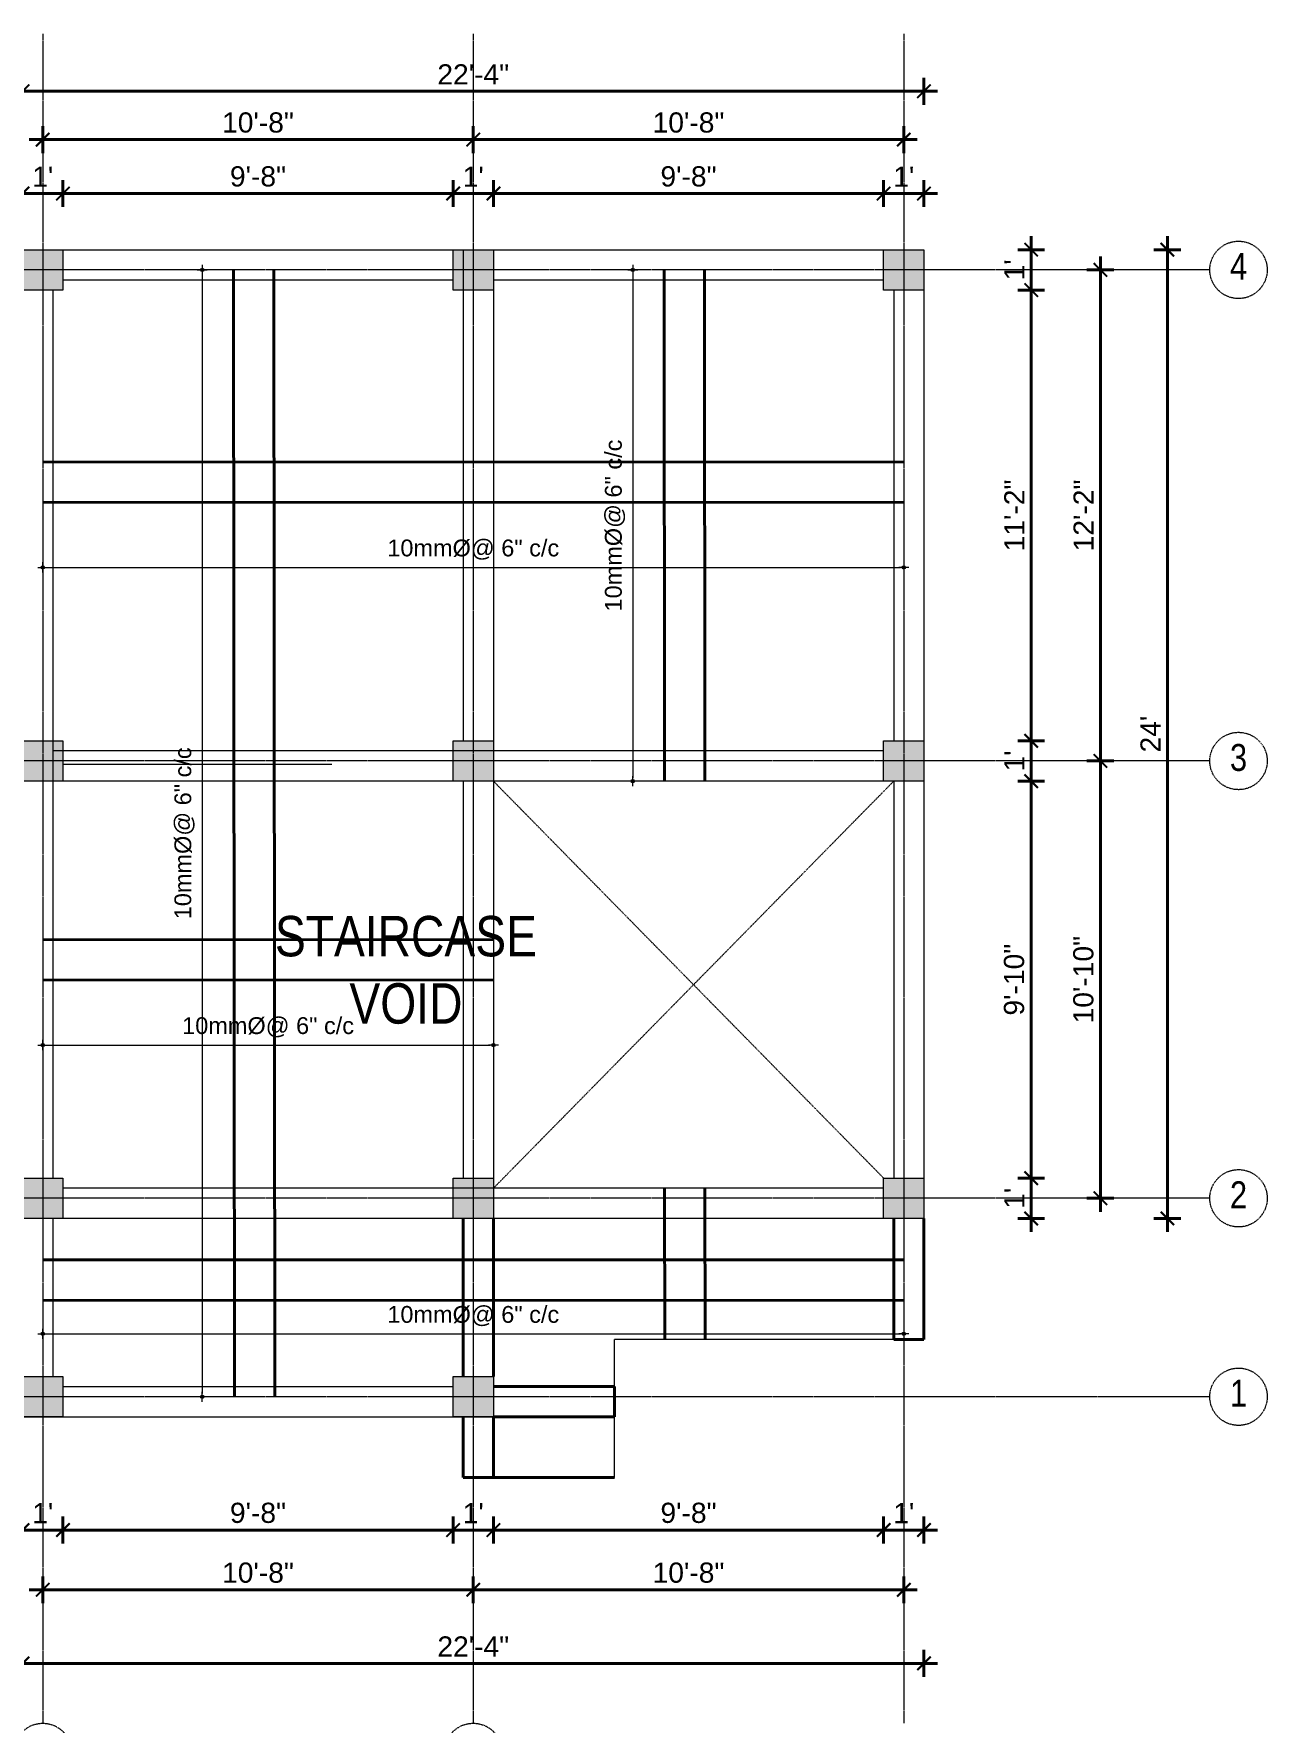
# Model space of a CAD drawing. Header units: inches. Extents: x 85856 to 287200, y -126184 to 75211.
# Drawn here: x 185931 to 186298, y -24659 to -24156 of the extents above; entities that cross this region are included whole.
import ezdxf

# ---------------------------------------------------------------- set-up
doc = ezdxf.new("R2010")
doc.units = ezdxf.units.IN
doc.header["$LTSCALE"] = 0.5
doc.header["$MEASUREMENT"] = 0
doc.header["$PDMODE"] = 66
doc.linetypes.add('CENTER', pattern=[2, 1.25, -0.25, 0.25, -0.25])
for name, color, linetype, lineweight in [('Annotate-Lite.w', 177, 'Continuous', 9), ('Annotations-Bold.w', 177, 'Continuous', 13), ('DIM_LINE', 173, 'Continuous', 20), ('hatch', 9, 'Continuous', 5), ('ST-REINFOR', 201, 'Continuous', 40), ('wall', 1, 'Continuous', 40)]:
    doc.layers.add(name, color=color, linetype=linetype, lineweight=lineweight)
doc.styles.add('ARAIL', font='ARIALN.TTF')
doc.styles.get("Standard").update_dxf_attribs({"font": 'arial.ttf'})
doc.dimstyles.new('1 by 96', dxfattribs={"dimtxt": 6, "dimasz": 4, "dimexe": 4, "dimexo": 4, "dimgap": 2, "dimtad": 1, "dimdec": 0, "dimzin": 0, "dimdsep": 46, "dimlunit": 4, "dimtxsty": 'Standard', "dimblk": 'ARCHTICK', "dimcen": 0, "dimdle": 4, "dimadec": 0, "dimazin": 0, "dimtfac": 1, "dimtdec": 0, "dimtix": 1, "dimtofl": 0, "dimtmove": 1, "dimatfit": 3, "dimldrblk": 'ARCHTICK', "dimfxl": 4, "dimfxlon": 1, "dimtolj": 1, "dimtzin": 0, "dimlwd": -1, "dimlwe": -1, "dimarcsym": 0})
doc.dimstyles.new('S8', dxfattribs={"dimtxt": 5, "dimasz": 1, "dimexe": 6, "dimexo": 18, "dimgap": 1.9375, "dimtad": 1, "dimdec": 0, "dimzin": 3, "dimdsep": 46, "dimlunit": 4, "dimtxsty": 'Standard', "dimblk": 'dot 2', "dimcen": 12, "dimse1": 1, "dimse2": 1, "dimclrd": 1, "dimclre": 1, "dimclrt": 256, "dimadec": 0, "dimazin": 0, "dimtfac": 0.75, "dimtdec": 0, "dimtix": 1, "dimtmove": 1, "dimatfit": 3, "dimldrblk": 'DOT', "dimfxl": 1, "dimtolj": 1, "dimtzin": 0, "dimlwd": 9, "dimlwe": 9, "dimarcsym": 0})

# ---------------------------------------------------------------- blocks, each defined once
blk = doc.blocks.new('_ArchTick')
at = {"color": 0, "linetype": 'ByBlock', "const_width": 0.15}
blk.add_lwpolyline([(-0.5, -0.5), (0.5, 0.5)], dxfattribs=at)
blk = doc.blocks.new('*D867')
at = {"layer": 'Defpoints', "color": 0, "transparency": 16777216}
for p in [(185940.09, -24203.86), (185928.09, -24220.56), (185940.09, -24220.56)]:
    blk.add_point(p, dxfattribs=at)
at = {"layer": 'wall', "color": 0, "transparency": 16777216}
for p, q in [((185928.09, -24207.86), (185928.09, -24199.86)), ((185940.09, -24207.86), (185940.09, -24199.86)), ((185924.09, -24203.86), (185944.09, -24203.86))]:
    blk.add_line(p, q, dxfattribs=at)
at = {"layer": 'wall', "color": 0, "transparency": 16777216, "xscale": 4, "yscale": 4, "zscale": 4, "rotation": 180}
blk.add_blockref('_ArchTick', (185928.09, -24203.86), dxfattribs=at)
at = {"layer": 'wall', "color": 0, "transparency": 16777216, "xscale": 4, "yscale": 4, "zscale": 4}
blk.add_blockref('_ArchTick', (185940.09, -24203.86), dxfattribs=at)
at = {"layer": 'wall', "color": 0, "transparency": 16777216, "insert": (185934.09, -24198.85), "char_height": 6, "attachment_point": 5}
blk.add_mtext("\\A1;1'", dxfattribs=at)
blk = doc.blocks.new('*D868')
at = {"layer": 'Defpoints', "color": 0, "transparency": 16777216}
for p in [(186056.09, -24203.86), (185940.09, -24220.56), (186056.09, -24220.56)]:
    blk.add_point(p, dxfattribs=at)
at = {"layer": 'wall', "color": 0, "transparency": 16777216}
for p, q in [((185940.09, -24207.86), (185940.09, -24199.86)), ((186056.09, -24207.86), (186056.09, -24199.86)), ((185936.09, -24203.86), (186060.09, -24203.86))]:
    blk.add_line(p, q, dxfattribs=at)
at = {"layer": 'wall', "color": 0, "transparency": 16777216, "xscale": 4, "yscale": 4, "zscale": 4, "rotation": 180}
blk.add_blockref('_ArchTick', (185940.09, -24203.86), dxfattribs=at)
at = {"layer": 'wall', "color": 0, "transparency": 16777216, "xscale": 4, "yscale": 4, "zscale": 4}
blk.add_blockref('_ArchTick', (186056.09, -24203.86), dxfattribs=at)
at = {"layer": 'wall', "color": 0, "transparency": 16777216, "insert": (185998.09, -24198.8), "char_height": 6, "attachment_point": 5}
blk.add_mtext('\\A1;9\'-8"', dxfattribs=at)
blk = doc.blocks.new('*D869')
at = {"layer": 'Defpoints', "color": 0, "transparency": 16777216}
for p in [(186068.09, -24203.86), (186056.09, -24220.56), (186068.09, -24220.56)]:
    blk.add_point(p, dxfattribs=at)
at = {"layer": 'wall', "color": 0, "transparency": 16777216}
for p, q in [((186056.09, -24207.86), (186056.09, -24199.86)), ((186068.09, -24207.86), (186068.09, -24199.86)), ((186052.09, -24203.86), (186072.09, -24203.86))]:
    blk.add_line(p, q, dxfattribs=at)
at = {"layer": 'wall', "color": 0, "transparency": 16777216, "xscale": 4, "yscale": 4, "zscale": 4, "rotation": 180}
blk.add_blockref('_ArchTick', (186056.09, -24203.86), dxfattribs=at)
at = {"layer": 'wall', "color": 0, "transparency": 16777216, "xscale": 4, "yscale": 4, "zscale": 4}
blk.add_blockref('_ArchTick', (186068.09, -24203.86), dxfattribs=at)
at = {"layer": 'wall', "color": 0, "transparency": 16777216, "insert": (186062.09, -24198.85), "char_height": 6, "attachment_point": 5}
blk.add_mtext("\\A1;1'", dxfattribs=at)
blk = doc.blocks.new('*D870')
at = {"layer": 'Defpoints', "color": 0, "transparency": 16777216}
for p in [(186184.09, -24203.86), (186068.09, -24220.56), (186184.09, -24220.56)]:
    blk.add_point(p, dxfattribs=at)
at = {"layer": 'wall', "color": 0, "transparency": 16777216}
for p, q in [((186068.09, -24207.86), (186068.09, -24199.86)), ((186184.09, -24207.86), (186184.09, -24199.86)), ((186064.09, -24203.86), (186188.09, -24203.86))]:
    blk.add_line(p, q, dxfattribs=at)
at = {"layer": 'wall', "color": 0, "transparency": 16777216, "xscale": 4, "yscale": 4, "zscale": 4, "rotation": 180}
blk.add_blockref('_ArchTick', (186068.09, -24203.86), dxfattribs=at)
at = {"layer": 'wall', "color": 0, "transparency": 16777216, "xscale": 4, "yscale": 4, "zscale": 4}
blk.add_blockref('_ArchTick', (186184.09, -24203.86), dxfattribs=at)
at = {"layer": 'wall', "color": 0, "transparency": 16777216, "insert": (186126.09, -24198.8), "char_height": 6, "attachment_point": 5}
blk.add_mtext('\\A1;9\'-8"', dxfattribs=at)
blk = doc.blocks.new('*D871')
at = {"layer": 'Defpoints', "color": 0, "transparency": 16777216}
for p in [(186196.09, -24203.86), (186184.09, -24220.56), (186196.09, -24220.56)]:
    blk.add_point(p, dxfattribs=at)
at = {"layer": 'wall', "color": 0, "transparency": 16777216}
for p, q in [((186184.09, -24207.86), (186184.09, -24199.86)), ((186196.09, -24207.86), (186196.09, -24199.86)), ((186180.09, -24203.86), (186200.09, -24203.86))]:
    blk.add_line(p, q, dxfattribs=at)
at = {"layer": 'wall', "color": 0, "transparency": 16777216, "xscale": 4, "yscale": 4, "zscale": 4, "rotation": 180}
blk.add_blockref('_ArchTick', (186184.09, -24203.86), dxfattribs=at)
at = {"layer": 'wall', "color": 0, "transparency": 16777216, "xscale": 4, "yscale": 4, "zscale": 4}
blk.add_blockref('_ArchTick', (186196.09, -24203.86), dxfattribs=at)
at = {"layer": 'wall', "color": 0, "transparency": 16777216, "insert": (186190.09, -24198.85), "char_height": 6, "attachment_point": 5}
blk.add_mtext("\\A1;1'", dxfattribs=at)
blk = doc.blocks.new('*D872')
at = {"layer": 'Defpoints', "color": 0, "transparency": 16777216}
for p in [(186062.09, -24187.84), (185934.09, -24220.56), (186062.09, -24220.56)]:
    blk.add_point(p, dxfattribs=at)
at = {"layer": 'wall', "color": 0, "transparency": 16777216}
for p, q in [((185934.09, -24191.84), (185934.09, -24183.84)), ((186062.09, -24191.84), (186062.09, -24183.84)), ((185930.09, -24187.84), (186066.09, -24187.84))]:
    blk.add_line(p, q, dxfattribs=at)
at = {"layer": 'wall', "color": 0, "transparency": 16777216, "xscale": 4, "yscale": 4, "zscale": 4, "rotation": 180}
blk.add_blockref('_ArchTick', (185934.09, -24187.84), dxfattribs=at)
at = {"layer": 'wall', "color": 0, "transparency": 16777216, "xscale": 4, "yscale": 4, "zscale": 4}
blk.add_blockref('_ArchTick', (186062.09, -24187.84), dxfattribs=at)
at = {"layer": 'wall', "color": 0, "transparency": 16777216, "insert": (185998.09, -24182.78), "char_height": 6, "attachment_point": 5}
blk.add_mtext('\\A1;10\'-8"', dxfattribs=at)
blk = doc.blocks.new('*D873')
at = {"layer": 'Defpoints', "color": 0, "transparency": 16777216}
for p in [(186190.09, -24187.84), (186062.09, -24220.56), (186190.09, -24220.56)]:
    blk.add_point(p, dxfattribs=at)
at = {"layer": 'wall', "color": 0, "transparency": 16777216}
for p, q in [((186062.09, -24191.84), (186062.09, -24183.84)), ((186190.09, -24191.84), (186190.09, -24183.84)), ((186058.09, -24187.84), (186194.09, -24187.84))]:
    blk.add_line(p, q, dxfattribs=at)
at = {"layer": 'wall', "color": 0, "transparency": 16777216, "xscale": 4, "yscale": 4, "zscale": 4, "rotation": 180}
blk.add_blockref('_ArchTick', (186062.09, -24187.84), dxfattribs=at)
at = {"layer": 'wall', "color": 0, "transparency": 16777216, "xscale": 4, "yscale": 4, "zscale": 4}
blk.add_blockref('_ArchTick', (186190.09, -24187.84), dxfattribs=at)
at = {"layer": 'wall', "color": 0, "transparency": 16777216, "insert": (186126.09, -24182.78), "char_height": 6, "attachment_point": 5}
blk.add_mtext('\\A1;10\'-8"', dxfattribs=at)
blk = doc.blocks.new('*D874')
at = {"layer": 'Defpoints', "color": 0, "transparency": 16777216}
for p in [(186196.09, -24173.46), (185928.09, -24220.56), (186196.09, -24220.56)]:
    blk.add_point(p, dxfattribs=at)
at = {"layer": 'wall', "color": 0, "transparency": 16777216}
for p, q in [((185928.09, -24177.46), (185928.09, -24169.46)), ((186196.09, -24177.46), (186196.09, -24169.46)), ((185924.09, -24173.46), (186200.09, -24173.46))]:
    blk.add_line(p, q, dxfattribs=at)
at = {"layer": 'wall', "color": 0, "transparency": 16777216, "xscale": 4, "yscale": 4, "zscale": 4, "rotation": 180}
blk.add_blockref('_ArchTick', (185928.09, -24173.46), dxfattribs=at)
at = {"layer": 'wall', "color": 0, "transparency": 16777216, "xscale": 4, "yscale": 4, "zscale": 4}
blk.add_blockref('_ArchTick', (186196.09, -24173.46), dxfattribs=at)
at = {"layer": 'wall', "color": 0, "transparency": 16777216, "insert": (186062.09, -24168.44), "char_height": 6, "attachment_point": 5}
blk.add_mtext('\\A1;22\'-4"', dxfattribs=at)
blk = doc.blocks.new('*D884')
at = {"layer": 'Defpoints', "color": 0, "transparency": 16777216}
for p in [(186196.09, -24220.56), (186196.09, -24232.56), (186227.96, -24232.56)]:
    blk.add_point(p, dxfattribs=at)
at = {"layer": 'wall', "color": 0, "transparency": 16777216}
for p, q in [((186227.96, -24216.56), (186227.96, -24236.56)), ((186223.96, -24220.56), (186231.96, -24220.56)), ((186223.96, -24232.56), (186231.96, -24232.56))]:
    blk.add_line(p, q, dxfattribs=at)
at = {"layer": 'wall', "color": 0, "transparency": 16777216, "xscale": 4, "yscale": 4, "zscale": 4}
for p, rotation in [((186227.96, -24220.56), 90), ((186227.96, -24232.56), 270)]:
    blk.add_blockref('_ArchTick', p, dxfattribs=dict(at, rotation=rotation))
at = {"layer": 'wall', "color": 0, "transparency": 16777216, "insert": (186222.95, -24226.56), "char_height": 6, "attachment_point": 5, "rotation": 90}
blk.add_mtext("\\A1;1'", dxfattribs=at)
blk = doc.blocks.new('*D885')
at = {"layer": 'Defpoints', "color": 0, "transparency": 16777216}
for p in [(186196.09, -24366.56), (186196.09, -24378.56), (186227.96, -24378.56)]:
    blk.add_point(p, dxfattribs=at)
at = {"layer": 'wall', "color": 0, "transparency": 16777216}
for p, q in [((186227.96, -24362.56), (186227.96, -24382.56)), ((186223.96, -24366.56), (186231.96, -24366.56)), ((186223.96, -24378.56), (186231.96, -24378.56))]:
    blk.add_line(p, q, dxfattribs=at)
at = {"layer": 'wall', "color": 0, "transparency": 16777216, "xscale": 4, "yscale": 4, "zscale": 4}
for p, rotation in [((186227.96, -24366.56), 90), ((186227.96, -24378.56), 270)]:
    blk.add_blockref('_ArchTick', p, dxfattribs=dict(at, rotation=rotation))
at = {"layer": 'wall', "color": 0, "transparency": 16777216, "insert": (186222.95, -24372.56), "char_height": 6, "attachment_point": 5, "rotation": 90}
blk.add_mtext("\\A1;1'", dxfattribs=at)
blk = doc.blocks.new('*D886')
at = {"layer": 'Defpoints', "color": 0, "transparency": 16777216}
for p in [(186196.09, -24226.56), (186196.09, -24372.56), (186248.56, -24372.56)]:
    blk.add_point(p, dxfattribs=at)
at = {"layer": 'wall', "color": 0, "transparency": 16777216}
for p, q in [((186248.56, -24222.56), (186248.56, -24376.56)), ((186244.56, -24226.56), (186252.56, -24226.56)), ((186244.56, -24372.56), (186252.56, -24372.56))]:
    blk.add_line(p, q, dxfattribs=at)
at = {"layer": 'wall', "color": 0, "transparency": 16777216, "xscale": 4, "yscale": 4, "zscale": 4}
for p, rotation in [((186248.56, -24226.56), 90), ((186248.56, -24372.56), 270)]:
    blk.add_blockref('_ArchTick', p, dxfattribs=dict(at, rotation=rotation))
at = {"layer": 'wall', "color": 0, "transparency": 16777216, "insert": (186243.55, -24299.56), "char_height": 6, "attachment_point": 5, "rotation": 90}
blk.add_mtext('\\A1;12\'-2"', dxfattribs=at)
blk = doc.blocks.new('*D887')
at = {"layer": 'Defpoints', "color": 0, "transparency": 16777216}
for p in [(186196.09, -24372.56), (186196.09, -24502.56), (186248.56, -24502.56)]:
    blk.add_point(p, dxfattribs=at)
at = {"layer": 'wall', "color": 0, "transparency": 16777216}
for p, q in [((186244.56, -24372.56), (186252.56, -24372.56)), ((186248.56, -24368.56), (186248.56, -24506.56)), ((186244.56, -24502.56), (186252.56, -24502.56))]:
    blk.add_line(p, q, dxfattribs=at)
at = {"layer": 'wall', "color": 0, "transparency": 16777216, "xscale": 4, "yscale": 4, "zscale": 4}
for p, rotation in [((186248.56, -24372.56), 90), ((186248.56, -24502.56), 270)]:
    blk.add_blockref('_ArchTick', p, dxfattribs=dict(at, rotation=rotation))
at = {"layer": 'wall', "color": 0, "transparency": 16777216, "insert": (186243.5, -24437.56), "char_height": 6, "attachment_point": 5, "rotation": 90}
blk.add_mtext('\\A1;10\'-10"', dxfattribs=at)
blk = doc.blocks.new('*D888')
at = {"layer": 'Defpoints', "color": 0, "transparency": 16777216}
for p in [(186196.09, -24508.56), (185928.09, -24567.56), (186196.09, -24640.82)]:
    blk.add_point(p, dxfattribs=at)
at = {"layer": 'wall', "color": 0, "transparency": 16777216}
for p, q in [((185928.09, -24636.82), (185928.09, -24644.82)), ((186196.09, -24636.82), (186196.09, -24644.82)), ((185924.09, -24640.82), (186200.09, -24640.82))]:
    blk.add_line(p, q, dxfattribs=at)
at = {"layer": 'wall', "color": 0, "transparency": 16777216, "xscale": 4, "yscale": 4, "zscale": 4, "rotation": 180}
blk.add_blockref('_ArchTick', (185928.09, -24640.82), dxfattribs=at)
at = {"layer": 'wall', "color": 0, "transparency": 16777216, "xscale": 4, "yscale": 4, "zscale": 4}
blk.add_blockref('_ArchTick', (186196.09, -24640.82), dxfattribs=at)
at = {"layer": 'wall', "color": 0, "transparency": 16777216, "insert": (186062.09, -24635.8), "char_height": 6, "attachment_point": 5}
blk.add_mtext('\\A1;22\'-4"', dxfattribs=at)
blk = doc.blocks.new('*D891')
at = {"layer": 'Defpoints', "color": 0, "transparency": 16777216}
for p in [(185934.09, -24567.56), (186062.09, -24567.56), (186062.09, -24618.95)]:
    blk.add_point(p, dxfattribs=at)
at = {"layer": 'wall', "color": 0, "transparency": 16777216}
for p, q in [((185930.09, -24618.95), (186066.09, -24618.95)), ((185934.09, -24614.95), (185934.09, -24622.95)), ((186062.09, -24614.95), (186062.09, -24622.95))]:
    blk.add_line(p, q, dxfattribs=at)
at = {"layer": 'wall', "color": 0, "transparency": 16777216, "xscale": 4, "yscale": 4, "zscale": 4, "rotation": 180}
blk.add_blockref('_ArchTick', (185934.09, -24618.95), dxfattribs=at)
at = {"layer": 'wall', "color": 0, "transparency": 16777216, "xscale": 4, "yscale": 4, "zscale": 4}
blk.add_blockref('_ArchTick', (186062.09, -24618.95), dxfattribs=at)
at = {"layer": 'wall', "color": 0, "transparency": 16777216, "insert": (185998.09, -24613.89), "char_height": 6, "attachment_point": 5}
blk.add_mtext('\\A1;10\'-8"', dxfattribs=at)
blk = doc.blocks.new('*D892')
at = {"layer": 'Defpoints', "color": 0, "transparency": 16777216}
for p in [(186190.09, -24508.56), (186062.09, -24567.56), (186190.09, -24618.95)]:
    blk.add_point(p, dxfattribs=at)
at = {"layer": 'wall', "color": 0, "transparency": 16777216}
for p, q in [((186058.09, -24618.95), (186194.09, -24618.95)), ((186062.09, -24614.95), (186062.09, -24622.95)), ((186190.09, -24614.95), (186190.09, -24622.95))]:
    blk.add_line(p, q, dxfattribs=at)
at = {"layer": 'wall', "color": 0, "transparency": 16777216, "xscale": 4, "yscale": 4, "zscale": 4, "rotation": 180}
blk.add_blockref('_ArchTick', (186062.09, -24618.95), dxfattribs=at)
at = {"layer": 'wall', "color": 0, "transparency": 16777216, "xscale": 4, "yscale": 4, "zscale": 4}
blk.add_blockref('_ArchTick', (186190.09, -24618.95), dxfattribs=at)
at = {"layer": 'wall', "color": 0, "transparency": 16777216, "insert": (186126.09, -24613.89), "char_height": 6, "attachment_point": 5}
blk.add_mtext('\\A1;10\'-8"', dxfattribs=at)
blk = doc.blocks.new('*D893')
at = {"layer": 'Defpoints', "color": 0, "transparency": 16777216}
for p in [(185928.09, -24574.08), (185940.09, -24574.08), (185940.09, -24601.18)]:
    blk.add_point(p, dxfattribs=at)
at = {"layer": 'wall', "color": 0, "transparency": 16777216}
for p, q in [((185928.09, -24597.18), (185928.09, -24605.18)), ((185940.09, -24597.18), (185940.09, -24605.18)), ((185924.09, -24601.18), (185944.09, -24601.18))]:
    blk.add_line(p, q, dxfattribs=at)
at = {"layer": 'wall', "color": 0, "transparency": 16777216, "xscale": 4, "yscale": 4, "zscale": 4, "rotation": 180}
blk.add_blockref('_ArchTick', (185928.09, -24601.18), dxfattribs=at)
at = {"layer": 'wall', "color": 0, "transparency": 16777216, "xscale": 4, "yscale": 4, "zscale": 4}
blk.add_blockref('_ArchTick', (185940.09, -24601.18), dxfattribs=at)
at = {"layer": 'wall', "color": 0, "transparency": 16777216, "insert": (185934.09, -24596.17), "char_height": 6, "attachment_point": 5}
blk.add_mtext("\\A1;1'", dxfattribs=at)
blk = doc.blocks.new('*D894')
at = {"layer": 'Defpoints', "color": 0, "transparency": 16777216}
for p in [(185940.09, -24574.08), (186056.09, -24574.08), (186056.09, -24601.18)]:
    blk.add_point(p, dxfattribs=at)
at = {"layer": 'wall', "color": 0, "transparency": 16777216}
for p, q in [((185940.09, -24597.18), (185940.09, -24605.18)), ((186056.09, -24597.18), (186056.09, -24605.18)), ((185936.09, -24601.18), (186060.09, -24601.18))]:
    blk.add_line(p, q, dxfattribs=at)
at = {"layer": 'wall', "color": 0, "transparency": 16777216, "xscale": 4, "yscale": 4, "zscale": 4, "rotation": 180}
blk.add_blockref('_ArchTick', (185940.09, -24601.18), dxfattribs=at)
at = {"layer": 'wall', "color": 0, "transparency": 16777216, "xscale": 4, "yscale": 4, "zscale": 4}
blk.add_blockref('_ArchTick', (186056.09, -24601.18), dxfattribs=at)
at = {"layer": 'wall', "color": 0, "transparency": 16777216, "insert": (185998.09, -24596.11), "char_height": 6, "attachment_point": 5}
blk.add_mtext('\\A1;9\'-8"', dxfattribs=at)
blk = doc.blocks.new('*D895')
at = {"layer": 'Defpoints', "color": 0, "transparency": 16777216}
for p in [(186056.09, -24574.08), (186068.09, -24574.08), (186068.09, -24601.18)]:
    blk.add_point(p, dxfattribs=at)
at = {"layer": 'wall', "color": 0, "transparency": 16777216}
for p, q in [((186056.09, -24597.18), (186056.09, -24605.18)), ((186068.09, -24597.18), (186068.09, -24605.18)), ((186052.09, -24601.18), (186072.09, -24601.18))]:
    blk.add_line(p, q, dxfattribs=at)
at = {"layer": 'wall', "color": 0, "transparency": 16777216, "xscale": 4, "yscale": 4, "zscale": 4, "rotation": 180}
blk.add_blockref('_ArchTick', (186056.09, -24601.18), dxfattribs=at)
at = {"layer": 'wall', "color": 0, "transparency": 16777216, "xscale": 4, "yscale": 4, "zscale": 4}
blk.add_blockref('_ArchTick', (186068.09, -24601.18), dxfattribs=at)
at = {"layer": 'wall', "color": 0, "transparency": 16777216, "insert": (186062.09, -24596.17), "char_height": 6, "attachment_point": 5}
blk.add_mtext("\\A1;1'", dxfattribs=at)
blk = doc.blocks.new('*D896')
at = {"layer": 'Defpoints', "color": 0, "transparency": 16777216}
for p in [(186184.09, -24515.08), (186068.09, -24574.08), (186184.09, -24601.18)]:
    blk.add_point(p, dxfattribs=at)
at = {"layer": 'wall', "color": 0, "transparency": 16777216}
for p, q in [((186068.09, -24597.18), (186068.09, -24605.18)), ((186184.09, -24597.18), (186184.09, -24605.18)), ((186064.09, -24601.18), (186188.09, -24601.18))]:
    blk.add_line(p, q, dxfattribs=at)
at = {"layer": 'wall', "color": 0, "transparency": 16777216, "xscale": 4, "yscale": 4, "zscale": 4, "rotation": 180}
blk.add_blockref('_ArchTick', (186068.09, -24601.18), dxfattribs=at)
at = {"layer": 'wall', "color": 0, "transparency": 16777216, "xscale": 4, "yscale": 4, "zscale": 4}
blk.add_blockref('_ArchTick', (186184.09, -24601.18), dxfattribs=at)
at = {"layer": 'wall', "color": 0, "transparency": 16777216, "insert": (186126.09, -24596.11), "char_height": 6, "attachment_point": 5}
blk.add_mtext('\\A1;9\'-8"', dxfattribs=at)
blk = doc.blocks.new('*D897')
at = {"layer": 'Defpoints', "color": 0, "transparency": 16777216}
for p in [(186184.09, -24515.08), (186196.09, -24515.08), (186196.09, -24601.18)]:
    blk.add_point(p, dxfattribs=at)
at = {"layer": 'wall', "color": 0, "transparency": 16777216}
for p, q in [((186184.09, -24597.18), (186184.09, -24605.18)), ((186196.09, -24597.18), (186196.09, -24605.18)), ((186180.09, -24601.18), (186200.09, -24601.18))]:
    blk.add_line(p, q, dxfattribs=at)
at = {"layer": 'wall', "color": 0, "transparency": 16777216, "xscale": 4, "yscale": 4, "zscale": 4, "rotation": 180}
blk.add_blockref('_ArchTick', (186184.09, -24601.18), dxfattribs=at)
at = {"layer": 'wall', "color": 0, "transparency": 16777216, "xscale": 4, "yscale": 4, "zscale": 4}
blk.add_blockref('_ArchTick', (186196.09, -24601.18), dxfattribs=at)
at = {"layer": 'wall', "color": 0, "transparency": 16777216, "insert": (186190.09, -24596.17), "char_height": 6, "attachment_point": 5}
blk.add_mtext("\\A1;1'", dxfattribs=at)
blk = doc.blocks.new('*D898')
at = {"layer": 'Defpoints', "color": 0, "transparency": 16777216}
for p in [(186196.09, -24232.56), (186196.09, -24366.56), (186227.96, -24366.56)]:
    blk.add_point(p, dxfattribs=at)
at = {"layer": 'wall', "color": 0, "transparency": 16777216}
for p, q in [((186223.96, -24232.56), (186231.96, -24232.56)), ((186227.96, -24228.56), (186227.96, -24370.56)), ((186223.96, -24366.56), (186231.96, -24366.56))]:
    blk.add_line(p, q, dxfattribs=at)
at = {"layer": 'wall', "color": 0, "transparency": 16777216, "xscale": 4, "yscale": 4, "zscale": 4}
for p, rotation in [((186227.96, -24232.56), 90), ((186227.96, -24366.56), 270)]:
    blk.add_blockref('_ArchTick', p, dxfattribs=dict(at, rotation=rotation))
at = {"layer": 'wall', "color": 0, "transparency": 16777216, "insert": (186222.95, -24299.56), "char_height": 6, "attachment_point": 5, "rotation": 90}
blk.add_mtext('\\A1;11\'-2"', dxfattribs=at)
blk = doc.blocks.new('*D899')
at = {"layer": 'Defpoints', "color": 0, "transparency": 16777216}
for p in [(186196.09, -24378.56), (186196.09, -24496.56), (186227.96, -24496.56)]:
    blk.add_point(p, dxfattribs=at)
at = {"layer": 'wall', "color": 0, "transparency": 16777216}
for p, q in [((186223.96, -24378.56), (186231.96, -24378.56)), ((186227.96, -24374.56), (186227.96, -24500.56)), ((186223.96, -24496.56), (186231.96, -24496.56))]:
    blk.add_line(p, q, dxfattribs=at)
at = {"layer": 'wall', "color": 0, "transparency": 16777216, "xscale": 4, "yscale": 4, "zscale": 4}
for p, rotation in [((186227.96, -24378.56), 90), ((186227.96, -24496.56), 270)]:
    blk.add_blockref('_ArchTick', p, dxfattribs=dict(at, rotation=rotation))
at = {"layer": 'wall', "color": 0, "transparency": 16777216, "insert": (186222.9, -24437.56), "char_height": 6, "attachment_point": 5, "rotation": 90}
blk.add_mtext('\\A1;9\'-10"', dxfattribs=at)
blk = doc.blocks.new('*D900')
at = {"layer": 'Defpoints', "color": 0, "transparency": 16777216}
for p in [(186196.09, -24496.56), (186196.09, -24508.56), (186227.96, -24508.56)]:
    blk.add_point(p, dxfattribs=at)
at = {"layer": 'wall', "color": 0, "transparency": 16777216}
for p, q in [((186227.96, -24492.56), (186227.96, -24512.56)), ((186223.96, -24496.56), (186231.96, -24496.56)), ((186223.96, -24508.56), (186231.96, -24508.56))]:
    blk.add_line(p, q, dxfattribs=at)
at = {"layer": 'wall', "color": 0, "transparency": 16777216, "xscale": 4, "yscale": 4, "zscale": 4}
for p, rotation in [((186227.96, -24496.56), 90), ((186227.96, -24508.56), 270)]:
    blk.add_blockref('_ArchTick', p, dxfattribs=dict(at, rotation=rotation))
at = {"layer": 'wall', "color": 0, "transparency": 16777216, "insert": (186222.95, -24502.56), "char_height": 6, "attachment_point": 5, "rotation": 90}
blk.add_mtext("\\A1;1'", dxfattribs=at)
blk = doc.blocks.new('*D901')
at = {"layer": 'Defpoints', "color": 0, "transparency": 16777216}
for p in [(186196.09, -24220.56), (186196.09, -24508.56), (186268.46, -24508.56)]:
    blk.add_point(p, dxfattribs=at)
at = {"layer": 'wall', "color": 0, "transparency": 16777216}
for p, q in [((186268.46, -24216.56), (186268.46, -24512.56)), ((186264.46, -24220.56), (186272.46, -24220.56)), ((186264.46, -24508.56), (186272.46, -24508.56))]:
    blk.add_line(p, q, dxfattribs=at)
at = {"layer": 'wall', "color": 0, "transparency": 16777216, "xscale": 4, "yscale": 4, "zscale": 4}
for p, rotation in [((186268.46, -24220.56), 90), ((186268.46, -24508.56), 270)]:
    blk.add_blockref('_ArchTick', p, dxfattribs=dict(at, rotation=rotation))
at = {"layer": 'wall', "color": 0, "transparency": 16777216, "insert": (186263.45, -24364.56), "char_height": 6, "attachment_point": 5, "rotation": 90}
blk.add_mtext("\\A1;24'", dxfattribs=at)
blk = doc.blocks.new('dot1')
at = {"layer": 'hatch'}
h = blk.add_hatch(color=256, dxfattribs=at)
edge = h.paths.add_edge_path()
edge.add_arc((0, 0), 1, 0, 360)
for p, q in [((3, 0), (-3, 0)), ((0, 3), (0, -3))]:
    blk.add_line(p, q, dxfattribs=at)
blk.add_circle((0, 0), 1, dxfattribs=at)
blk = doc.blocks.new('dot 2')
at = {"layer": 'hatch', "xscale": 0.5, "yscale": 0.5, "zscale": 0.5}
blk.add_blockref('dot1', (0, 0), dxfattribs=at)
blk = doc.blocks.new('*D902')
at = {"layer": 'Defpoints', "color": 0, "transparency": 16777216}
for p in [(185990.84, -24226.56), (185981.51, -24561.56), (185991.14, -24561.56)]:
    blk.add_point(p, dxfattribs=at)
at = {"layer": 'DIM_LINE', "color": 1, "lineweight": 9, "transparency": 16777216}
blk.add_line((185981.51, -24227.56), (185981.51, -24560.56), dxfattribs=at)
for p, rotation in [((185981.51, -24226.56), 90), ((185981.51, -24561.56), 270)]:
    blk.add_blockref('dot 2', p, dxfattribs=dict(at, rotation=rotation))
at = {"layer": 'DIM_LINE', "transparency": 16777216, "insert": (185976.24, -24394.06), "char_height": 5, "attachment_point": 5, "rotation": 90}
blk.add_mtext('\\A1;10mm%%C@ 6" c/c', dxfattribs=at)
blk = doc.blocks.new('_Dot')
at = {"color": 0, "linetype": 'ByBlock', "lineweight": -2}
blk.add_line((-0.5, 0), (-1, 0), dxfattribs=at)
at = {"color": 0, "linetype": 'ByBlock', "const_width": 0.5}
blk.add_lwpolyline([(-0.25, 0, 1), (0.25, 0, 1)], format="xyb", close=True, dxfattribs=at)
blk = doc.blocks.new('*D903')
at = {"layer": 'Defpoints', "color": 0, "transparency": 16777216}
for p in [(186190.09, -24295.73), (185934.09, -24315), (186190.09, -24315)]:
    blk.add_point(p, dxfattribs=at)
at = {"layer": 'DIM_LINE', "color": 1, "lineweight": 9, "transparency": 16777216}
blk.add_line((185935.09, -24315), (186189.09, -24315), dxfattribs=at)
at = {"layer": 'DIM_LINE', "color": 1, "lineweight": 9, "transparency": 16777216, "rotation": 180}
blk.add_blockref('dot 2', (185934.09, -24315), dxfattribs=at)
at = {"layer": 'DIM_LINE', "color": 1, "lineweight": 9, "transparency": 16777216}
blk.add_blockref('dot 2', (186190.09, -24315), dxfattribs=at)
at = {"layer": 'DIM_LINE', "transparency": 16777216, "insert": (186062.09, -24309.73), "char_height": 5, "attachment_point": 5}
blk.add_mtext('\\A1;10mm%%C@ 6" c/c', dxfattribs=at)
blk = doc.blocks.new('*D904')
at = {"layer": 'Defpoints', "color": 0, "transparency": 16777216}
for p in [(186068.09, -24437.73), (185934.09, -24457), (186068.09, -24457)]:
    blk.add_point(p, dxfattribs=at)
at = {"layer": 'DIM_LINE', "color": 1, "lineweight": 9, "transparency": 16777216}
blk.add_line((185935.09, -24457), (186067.09, -24457), dxfattribs=at)
at = {"layer": 'DIM_LINE', "color": 1, "lineweight": 9, "transparency": 16777216, "rotation": 180}
blk.add_blockref('dot 2', (185934.09, -24457), dxfattribs=at)
at = {"layer": 'DIM_LINE', "color": 1, "lineweight": 9, "transparency": 16777216}
blk.add_blockref('dot 2', (186068.09, -24457), dxfattribs=at)
at = {"layer": 'DIM_LINE', "transparency": 16777216, "insert": (186001.09, -24451.73), "char_height": 5, "attachment_point": 5}
blk.add_mtext('\\A1;10mm%%C@ 6" c/c', dxfattribs=at)
blk = doc.blocks.new('*D905')
at = {"layer": 'Defpoints', "color": 0, "transparency": 16777216}
for p in [(186190.09, -24523.57), (185934.09, -24542.84), (186190.09, -24542.84)]:
    blk.add_point(p, dxfattribs=at)
at = {"layer": 'DIM_LINE', "color": 1, "lineweight": 9, "transparency": 16777216}
blk.add_line((185935.09, -24542.84), (186189.09, -24542.84), dxfattribs=at)
at = {"layer": 'DIM_LINE', "color": 1, "lineweight": 9, "transparency": 16777216, "rotation": 180}
blk.add_blockref('dot 2', (185934.09, -24542.84), dxfattribs=at)
at = {"layer": 'DIM_LINE', "color": 1, "lineweight": 9, "transparency": 16777216}
blk.add_blockref('dot 2', (186190.09, -24542.84), dxfattribs=at)
at = {"layer": 'DIM_LINE', "transparency": 16777216, "insert": (186062.09, -24537.58), "char_height": 5, "attachment_point": 5}
blk.add_mtext('\\A1;10mm%%C@ 6" c/c', dxfattribs=at)
blk = doc.blocks.new('*D906')
at = {"layer": 'Defpoints', "color": 0, "transparency": 16777216}
for p in [(186118.84, -24226.56), (186109.51, -24378.56), (186118.98, -24378.56)]:
    blk.add_point(p, dxfattribs=at)
at = {"layer": 'DIM_LINE', "color": 1, "lineweight": 9, "transparency": 16777216}
blk.add_line((186109.51, -24227.56), (186109.51, -24377.56), dxfattribs=at)
for p, rotation in [((186109.51, -24226.56), 90), ((186109.51, -24378.56), 270)]:
    blk.add_blockref('dot 2', p, dxfattribs=dict(at, rotation=rotation))
at = {"layer": 'DIM_LINE', "transparency": 16777216, "insert": (186104.24, -24302.56), "char_height": 5, "attachment_point": 5, "rotation": 90}
blk.add_mtext('\\A1;10mm%%C@ 6" c/c', dxfattribs=at)

msp = doc.modelspace()

# ---------------------------------------------------------------- hatches: boundary and pattern name
at = {"layer": 'wall'}
for points in [[(185928.09, -24220.56), (185928.09, -24232.56), (185940.09, -24232.56), (185940.09, -24220.56)], [(186068.09, -24220.56), (186056.09, -24220.56), (186056.09, -24232.56), (186068.09, -24232.56)], [(186196.09, -24220.56), (186184.09, -24220.56), (186184.09, -24232.56), (186196.09, -24232.56)], [(185940.09, -24366.56), (185928.09, -24366.56), (185928.09, -24378.56), (185940.09, -24378.56)], [(186068.09, -24366.56), (186056.09, -24366.56), (186056.09, -24378.56), (186068.09, -24378.56)], [(186196.09, -24366.56), (186184.09, -24366.56), (186184.09, -24378.56), (186196.09, -24378.56)], [(185940.09, -24496.56), (185928.09, -24496.56), (185928.09, -24508.56), (185940.09, -24508.56)], [(186068.09, -24496.56), (186056.09, -24496.56), (186056.09, -24508.56), (186068.09, -24508.56)], [(186196.09, -24496.56), (186184.09, -24496.56), (186184.09, -24508.56), (186196.09, -24508.56)], [(185940.09, -24555.56), (185928.09, -24555.56), (185928.09, -24567.56), (185940.09, -24567.56)], [(186068.09, -24555.56), (186056.09, -24555.56), (186056.09, -24567.56), (186068.09, -24567.56)]]:
    msp.add_hatch(color=256, dxfattribs=at).paths.add_polyline_path(points)

# ---------------------------------------------------------------- linework, layer by layer
at = {"layer": 'Annotate-Lite.w', "color": 1}
for p, q in [((185928.09, -24220.56), (186196.09, -24220.56)), ((186059.09, -24220.56), (186059.09, -24366.56)), ((186068.09, -24220.56), (186068.09, -24366.56)), ((186196.09, -24220.56), (186196.09, -24366.56)), ((185937.09, -24232.56), (185937.09, -24496.56)), ((185940.09, -24229.56), (186056.09, -24229.56)), ((186068.09, -24229.56), (186184.09, -24229.56)), ((186187.09, -24232.56), (186187.09, -24366.56)), ((186187.09, -24334.56), (186187.09, -24366.56)), ((186196.09, -24334.56), (186196.09, -24367.56)), ((186184.09, -24369.56), (185937.09, -24369.56)), ((186184.09, -24378.56), (185937.09, -24378.56)), ((186020.09, -24373.56), (185940.09, -24373.56)), ((186059.09, -24378.56), (186059.09, -24496.56)), ((186068.09, -24378.56), (186068.09, -24496.56)), ((186187.09, -24378.56), (186187.09, -24496.56)), ((186196.09, -24378.56), (186196.09, -24496.56)), ((186187.09, -24457.56), (186187.09, -24496.56)), ((186196.09, -24457.56), (186196.09, -24498.56)), ((186184.09, -24499.56), (185940.09, -24499.56)), ((185937.09, -24508.56), (185937.09, -24555.56)), ((186196.09, -24508.56), (185940.09, -24508.56)), ((186104.09, -24585.56), (186104.09, -24544.56)), ((186196.09, -24544.56), (186104.09, -24544.56)), ((185940.09, -24558.56), (185969.09, -24558.56)), ((185940.09, -24558.56), (186056.09, -24558.56)), ((185928.09, -24567.56), (185969.09, -24567.56)), ((185940.09, -24567.56), (186068.09, -24567.56))]:
    msp.add_line(p, q, dxfattribs=at)
at = {"layer": 'Annotate-Lite.w'}
for points in [[(185928.09, -24220.56), (185940.09, -24220.56), (185940.09, -24232.56), (185928.09, -24232.56)], [(186056.09, -24220.56), (186068.09, -24220.56), (186068.09, -24232.56), (186056.09, -24232.56)], [(186184.09, -24220.56), (186196.09, -24220.56), (186196.09, -24232.56), (186184.09, -24232.56)], [(185928.09, -24366.56), (185940.09, -24366.56), (185940.09, -24378.56), (185928.09, -24378.56)], [(186056.09, -24366.56), (186068.09, -24366.56), (186068.09, -24378.56), (186056.09, -24378.56)], [(186184.09, -24366.56), (186196.09, -24366.56), (186196.09, -24378.56), (186184.09, -24378.56)], [(185928.09, -24496.56), (185940.09, -24496.56), (185940.09, -24508.56), (185928.09, -24508.56)], [(186056.09, -24496.56), (186068.09, -24496.56), (186068.09, -24508.56), (186056.09, -24508.56)], [(186184.09, -24496.56), (186196.09, -24496.56), (186196.09, -24508.56), (186184.09, -24508.56)], [(185928.09, -24555.56), (185940.09, -24555.56), (185940.09, -24567.56), (185928.09, -24567.56)], [(186056.09, -24555.56), (186068.09, -24555.56), (186068.09, -24567.56), (186056.09, -24567.56)]]:
    msp.add_lwpolyline(points, close=True, dxfattribs=at)
at = {"layer": 'Annotations-Bold.w', "color": 0, "linetype": 'CENTER', "ltscale": 0.3}
for p, q in [((185934.09, -24156.37), (185934.09, -24658.61)), ((186062.09, -24156.37), (186062.09, -24658.61)), ((186190.09, -24156.37), (186190.09, -24658.61)), ((186281.07, -24226.56), (185828.67, -24226.56)), ((186281.07, -24372.56), (185828.67, -24372.56)), ((186068.09, -24499.56), (186187.09, -24378.56)), ((186184.09, -24496.56), (186068.09, -24378.56)), ((186281.07, -24502.56), (185828.67, -24502.56)), ((186281.07, -24561.56), (185828.67, -24561.56))]:
    msp.add_line(p, q, dxfattribs=at)
for centre in [(186289.61, -24226.56), (186289.61, -24372.56), (186289.61, -24502.56), (186289.61, -24561.56), (185934.09, -24667.15), (186062.09, -24667.15)]:
    msp.add_circle(centre, 8.53, dxfattribs=at)
at = {"layer": 'ST-REINFOR'}
for p, q in [((185990.84, -24226.56), (185991.14, -24561.56)), ((186002.84, -24226.55), (186003.14, -24561.55)), ((186118.84, -24226.56), (186118.98, -24378.57)), ((186130.84, -24226.55), (186130.98, -24378.56)), ((185934.09, -24283.65), (186190.09, -24283.73)), ((185934.09, -24295.65), (186190.09, -24295.73)), ((185934.09, -24425.65), (186068.09, -24425.69)), ((185934.09, -24437.65), (186068.09, -24437.69)), ((186118.96, -24499.56), (186119.02, -24544.56)), ((186130.96, -24499.54), (186131.02, -24544.55)), ((185934.09, -24520.86), (186190.09, -24520.9)), ((185934.09, -24532.86), (186190.09, -24532.9))]:
    msp.add_line(p, q, dxfattribs=at)
at = {"layer": 'wall'}
for p, q in [((186068.09, -24378.56), (186068.09, -24378.56)), ((186187.09, -24378.56), (186187.09, -24378.56)), ((186059.09, -24555.56), (186059.09, -24508.56)), ((186068.09, -24555.56), (186068.09, -24508.56)), ((186187.09, -24508.56), (186187.09, -24544.56)), ((186196.09, -24508.56), (186196.09, -24544.56)), ((186187.09, -24544.56), (186196.09, -24544.56)), ((186068.09, -24558.56), (186104.09, -24558.56)), ((186104.09, -24567.56), (186104.09, -24558.56)), ((186059.09, -24567.56), (186059.09, -24585.56)), ((186068.09, -24567.56), (186068.09, -24585.56)), ((186068.09, -24567.56), (186104.09, -24567.56)), ((186059.09, -24585.56), (186104.09, -24585.56))]:
    msp.add_line(p, q, dxfattribs=at)

# ---------------------------------------------------------------- texts
at = {"layer": 'Annotations-Bold.w', "color": 0, "linetype": 'CENTER', "ltscale": 0.3, "style": 'ARAIL'}
for s, insert, char_height, attachment_point in [('4', (186287.06, -24221.51), 8, 1), ('3', (186287.06, -24367.51), 8, 1), ('STAIRCASE\\P VOID', (186042.07, -24418.63), 12, 2), ('2', (186287.06, -24497.51), 8, 1), ('1', (186287.06, -24556.51), 8, 1)]:
    msp.add_mtext_dynamic_manual_height_columns(s, width=6.5393, gutter_width=100, heights=[0], dxfattribs=dict(at, insert=insert, char_height=char_height, attachment_point=attachment_point))

# ---------------------------------------------------------------- dimensions: what is measured, and where the dimension line sits
at = {"layer": 'DIM_LINE'}
for base, p1, p2, picture, middle in [((185981.51, -24561.56), (185990.84, -24226.56), (185991.14, -24561.56), '*D902', (185976.24, -24394.06)), ((186109.51, -24378.56), (186118.84, -24226.56), (186118.98, -24378.56), '*D906', (186104.24, -24302.56))]:
    dim = msp.add_linear_dim(base=base, p1=p1, p2=p2, angle=90, text='10mm%%C@ 6" c/c', dimstyle='S8', dxfattribs=at)
    dim.commit()
    dim.dimension.update_dxf_attribs({"geometry": picture, "text_midpoint": middle})
for base, p1, p2, picture, middle in [((186190.09, -24315), (185934.09, -24315), (186190.09, -24295.73), '*D903', (186062.09, -24309.73)), ((186068.09, -24457), (185934.09, -24457), (186068.09, -24437.73), '*D904', (186001.09, -24451.73)), ((186190.09, -24542.84), (185934.09, -24542.84), (186190.09, -24523.57), '*D905', (186062.09, -24537.58))]:
    dim = msp.add_linear_dim(base=base, p1=p1, p2=p2, text='10mm%%C@ 6" c/c', dimstyle='S8', dxfattribs=at)
    dim.commit()
    dim.dimension.update_dxf_attribs({"geometry": picture, "text_midpoint": middle})
at = {"layer": 'wall'}
for base, p1, p2, picture, middle in [((186196.09, -24173.46), (185928.09, -24220.56), (186196.09, -24220.56), '*D874', (186062.09, -24168.44)), ((186062.09, -24187.84), (185934.09, -24220.56), (186062.09, -24220.56), '*D872', (185998.09, -24182.78)), ((186190.09, -24187.84), (186062.09, -24220.56), (186190.09, -24220.56), '*D873', (186126.09, -24182.78)), ((185940.09, -24203.86), (185928.09, -24220.56), (185940.09, -24220.56), '*D867', (185934.09, -24198.85)), ((186056.09, -24203.86), (185940.09, -24220.56), (186056.09, -24220.56), '*D868', (185998.09, -24198.8)), ((186068.09, -24203.86), (186056.09, -24220.56), (186068.09, -24220.56), '*D869', (186062.09, -24198.85)), ((186184.09, -24203.86), (186068.09, -24220.56), (186184.09, -24220.56), '*D870', (186126.09, -24198.8)), ((186196.09, -24203.86), (186184.09, -24220.56), (186196.09, -24220.56), '*D871', (186190.09, -24198.85)), ((186196.09, -24640.82), (185928.09, -24567.56), (186196.09, -24508.56), '*D888', (186062.09, -24635.8)), ((186190.09, -24618.95), (186062.09, -24567.56), (186190.09, -24508.56), '*D892', (186126.09, -24613.89)), ((186184.09, -24601.18), (186068.09, -24574.08), (186184.09, -24515.08), '*D896', (186126.09, -24596.11)), ((186196.09, -24601.18), (186184.09, -24515.08), (186196.09, -24515.08), '*D897', (186190.09, -24596.17)), ((186062.09, -24618.95), (185934.09, -24567.56), (186062.09, -24567.56), '*D891', (185998.09, -24613.89)), ((185940.09, -24601.18), (185928.09, -24574.08), (185940.09, -24574.08), '*D893', (185934.09, -24596.17)), ((186056.09, -24601.18), (185940.09, -24574.08), (186056.09, -24574.08), '*D894', (185998.09, -24596.11)), ((186068.09, -24601.18), (186056.09, -24574.08), (186068.09, -24574.08), '*D895', (186062.09, -24596.17))]:
    dim = msp.add_linear_dim(base=base, p1=p1, p2=p2, dimstyle='1 by 96', dxfattribs=at)
    dim.commit()
    dim.dimension.update_dxf_attribs({"geometry": picture, "text_midpoint": middle})
for base, p1, p2, picture, middle in [((186227.96, -24232.56), (186196.09, -24220.56), (186196.09, -24232.56), '*D884', (186222.95, -24226.56)), ((186268.46, -24508.56), (186196.09, -24220.56), (186196.09, -24508.56), '*D901', (186263.45, -24364.56)), ((186248.56, -24372.56), (186196.09, -24226.56), (186196.09, -24372.56), '*D886', (186243.55, -24299.56)), ((186227.96, -24366.56), (186196.09, -24232.56), (186196.09, -24366.56), '*D898', (186222.95, -24299.56)), ((186227.96, -24378.56), (186196.09, -24366.56), (186196.09, -24378.56), '*D885', (186222.95, -24372.56)), ((186248.56, -24502.56), (186196.09, -24372.56), (186196.09, -24502.56), '*D887', (186243.5, -24437.56)), ((186227.96, -24496.56), (186196.09, -24378.56), (186196.09, -24496.56), '*D899', (186222.9, -24437.56)), ((186227.96, -24508.56), (186196.09, -24496.56), (186196.09, -24508.56), '*D900', (186222.95, -24502.56))]:
    dim = msp.add_linear_dim(base=base, p1=p1, p2=p2, angle=90, dimstyle='1 by 96', dxfattribs=at)
    dim.commit()
    dim.dimension.update_dxf_attribs({"geometry": picture, "text_midpoint": middle})

doc.saveas('drawing.dxf')
